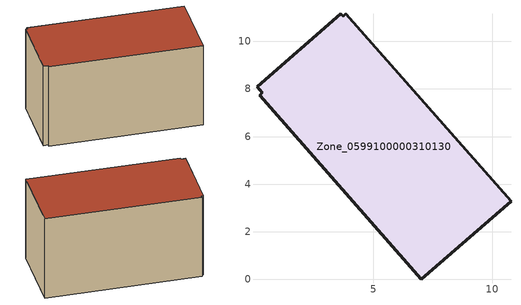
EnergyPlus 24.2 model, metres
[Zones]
Zone_0599100000310130
 floor ground (C_G): 10.78,3.29 7.01,0 0.22,7.74 0.34,7.84 0.11,8.09 3.63,11.15 3.72,11.05 3.84,11.16 z0
 wall outside (C_F): 7.01,0 10.78,3.29 3.84,11.16 3.72,11.05 3.63,11.15 0.11,8.09 0.34,7.84 0.22,7.74 7.01,0 z0:6.02
 roof outside (C_R): 3.72,11.05 3.63,11.15 0.11,8.09 0.34,7.84 0.22,7.74 7.01,0 10.78,3.29 3.84,11.16 z6.02
[BUILDING]
Pand.0599100000310130: North Axis=0; Terrain=City; Loads Convergence Tolerance Value=0.04; Temperature Convergence Tolerance Value=0.4; Solar Distribution=FullExterior; Maximum Number of Warmup Days=25; Minimum Number of Warmup Days=1
[Site:Location]
Rotterdam.The.Hague.AP_ZH_NLD Design_Conditions: Latitude=51.96; Longitude=4.45; Time Zone=1; Elevation=-4.5
[SITE:GROUNDTEMPERATURE:BUILDINGSURFACE]
18, 18, 18, 18, 18, 18, 18, 18, 18, 18, 18, 18
[MATERIAL] Thermal Absorptance=0.9; Solar Absorptance=0.7; Visible Absorptance=0.7
Name | Roughness | Thickness | Conductivity | Density | Specific Heat
G.TI.1946 | MediumSmooth | 0.15 | 1 | 540 | 1210
F.TI.1946 | Rough | 0.3 | 0.857143 | 1920 | 840
R.TI.1946 | MediumRough | 0.2 | 0.1 | 1500 | 1000
[CONSTRUCTION]
C_G: G.TI.1946
C_F: F.TI.1946
C_R: R.TI.1946
[ZONE]
Zone_0599100000310130: Type=1; Multiplier=1; Ceiling Height=Autocalculate; Volume=Autocalculate; Floor Area=autocalculate; Part of Total Floor Area=Yes
[ZONEINFILTRATION:DESIGNFLOWRATE]
Infil_Zone_0599100000310130: Zone or ZoneList or Space or SpaceList=Zone_0599100000310130; Schedule=AlwaysOn; Design Flow Rate Calculation Method=Flow/Area; Flow Rate per Floor Area=0.003; Constant Term Coefficient=1; Temperature Term Coefficient=0; Velocity Term Coefficient=0; Velocity Squared Term Coefficient=0
[HVACTEMPLATE:ZONE:IDEALLOADSAIRSYSTEM]
Zone_0599100000310130: Maximum Heating Supply Air Temperature=50; Minimum Cooling Supply Air Temperature=13; Maximum Heating Supply Air Humidity Ratio=0.0156; Minimum Cooling Supply Air Humidity Ratio=0.0077; Heating Limit=NoLimit; Cooling Limit=NoLimit; Dehumidification Control Type=ConstantSensibleHeatRatio; Cooling Sensible Heat Ratio=0.7; Dehumidification Setpoint=60; Humidification Control Type=None; Humidification Setpoint=30; Outdoor Air Method=None; Outdoor Air Flow Rate per Person=0.00944; Outdoor Air Flow Rate per Zone Floor Area=0; Outdoor Air Flow Rate per Zone=0; Demand Controlled Ventilation Type=None; Outdoor Air Economizer Type=NoEconomizer; Heat Recovery Type=None; Sensible Heat Recovery Effectiveness=0.7; Latent Heat Recovery Effectiveness=0.65
[ZONECONTROL:THERMOSTAT]
ThermostatControl_Zone_0599100000310130: Zone or ZoneList=Zone_0599100000310130; Control Type Schedule=DualSetpointControlType; Control 1=Thermostat_Zone_0599100000310130; Temperature Difference Between Cutout And Setpoint=0
[THERMOSTATSETPOINT:DUALSETPOINT]
Thermostat_Zone_0599100000310130: Heating Setpoint Temperature Schedule=HeatingSetpoint_Zone_0599100000310130; Cooling Setpoint Temperature Schedule=CoolingSetpoint_Zone_0599100000310130
[SCHEDULE:COMPACT]
HeatingSetpoint_Zone_0599100000310130: Through: 12/31, For: AllDays, Until: 24:00, 21
CoolingSetpoint_Zone_0599100000310130: Through: 12/31, For: AllDays, Until: 24:00, 24
DualSetpointControlType: Through: 12/31, For: AllDays, Until: 24:00, 4
AlwaysOn: Through: 12/31, For: AllDays, Until: 24:00, 1
